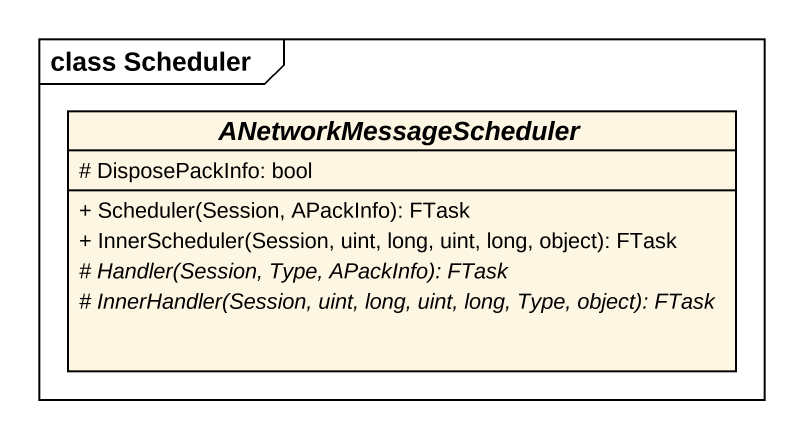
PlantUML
@startuml
mainframe class Scheduler
hide circle
hide empty members
skinparam classAttributeIconSize 0
abstract class ANetworkMessageScheduler {
  # DisposePackInfo: bool
  + Scheduler(Session, APackInfo): FTask
  + InnerScheduler(Session, uint, long, uint, long, object): FTask
  {abstract} # Handler(Session, Type, APackInfo): FTask
  {abstract} # InnerHandler(Session, uint, long, uint, long, Type, object): FTask
}
@enduml
